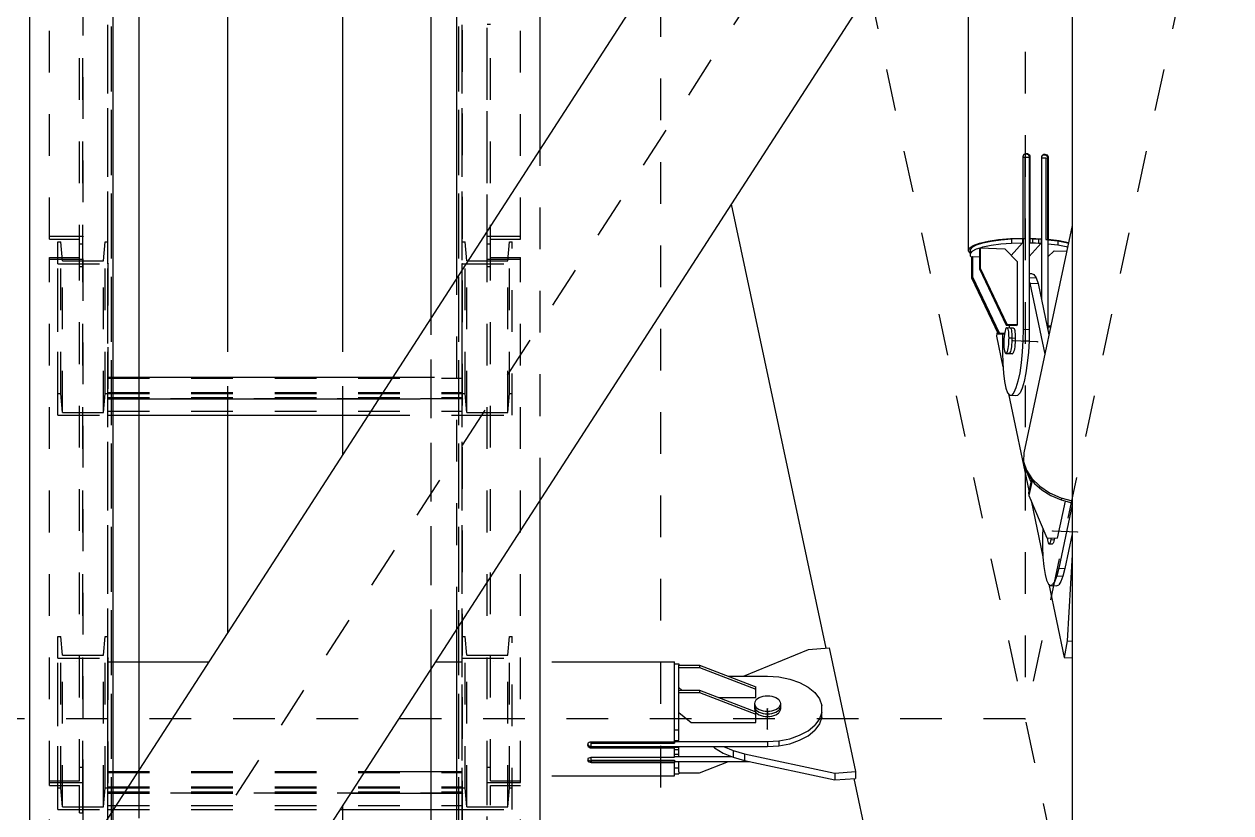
# Model space of a CAD drawing. Header units: millimetres. Extents: x 149919 to 150445, y 136651 to 136866.
# Drawn here: x 150372.837 to 150375.731, y 136828.049 to 136829.941 of the extents above; entities that cross this region are included whole.
import ezdxf

# ---------------------------------------------------------------- set-up
doc = ezdxf.new("R2010")
doc.units = ezdxf.units.MM
doc.header["$LTSCALE"] = 0.25
for name, pattern in [('CENTER', [50.8, 31.75, -6.35, 6.35, -6.35]), ('XKITLINE00', [0]), ('XKITLINE02', [4, 2, -2]), ('XKITLINE03', [6, 3, -1, 1, -1])]:
    doc.linetypes.add(name, pattern=pattern)

# ---------------------------------------------------------------- blocks, each defined once
blk = doc.blocks.new('çatıı')
at = {"color": 116, "linetype": 'XKITLINE02', "true_color": 0x136734}
for p, q in [((23122.49, 17466.76), (23122.49, 18621.95)), ((23123.34, 17466.32), (23123.34, 18621.5)), ((23206.64, 17466.32), (23206.64, 18621.5)), ((23207.49, 17466.76), (23207.49, 18621.95)), ((23122.49, 17460.28), (23122.49, 18615.46)), ((23123.34, 17460.72), (23123.34, 18615.91)), ((23129.99, 17466.49), (23129.99, 18615.73)), ((23199.99, 17466.49), (23199.99, 18615.73)), ((23206.64, 17460.72), (23206.64, 18615.91)), ((23207.49, 17460.28), (23207.49, 18615.46)), ((23108.49, 17905.31), (23108.49, 17964.2)), ((23116.49, 17898.75), (23116.49, 17964.2)), ((23213.49, 17898.75), (23213.49, 17964.2)), ((23221.49, 17905.31), (23221.49, 17964.2)), ((23115.69, 17898.75), (23115.69, 17963.47)), ((23214.29, 17898.75), (23214.29, 17963.47)), ((23213.49, 17956.91), (23214.29, 17956.91)), ((23226.19, 17842.92), (23226.19, 17927)), ((23226.19, 17842.92), (23226.19, 17922.19)), ((23221.49, 17905.31), (23221.49, 17914.91)), ((23108.49, 17906.03), (23116.49, 17906.03)), ((23213.49, 17898.75), (23213.49, 17907.35)), ((23213.49, 17906.03), (23221.49, 17906.03)), ((23108.49, 17905.31), (23115.69, 17905.31)), ((23110.49, 17904.66), (23111.17, 17904.66)), ((23110.49, 17899.46), (23110.49, 17904.66)), ((23110.49, 17868.32), (23110.49, 17904.66)), ((23111.56, 17900.12), (23111.17, 17904.66)), ((23111.17, 17868.32), (23111.17, 17904.66)), ((23115.69, 17904.24), (23116.49, 17904.24)), ((23115.69, 17900.91), (23115.69, 17904.24)), ((23115.69, 17775.39), (23115.69, 17904.24)), ((23116.49, 17900.54), (23116.49, 17904.24)), ((23116.49, 17775.02), (23116.49, 17904.24)), ((23121.43, 17900.12), (23121.81, 17904.66)), ((23121.81, 17904.66), (23122.49, 17904.66)), ((23121.81, 17868.32), (23121.81, 17904.66)), ((23122.49, 17899.46), (23122.49, 17904.66)), ((23122.49, 17868.32), (23122.49, 17904.66)), ((23207.49, 17863.12), (23207.49, 17904.66)), ((23207.49, 17904.66), (23208.17, 17904.66)), ((23208.17, 17868.32), (23208.17, 17904.66)), ((23208.56, 17900.12), (23208.17, 17904.66)), ((23213.49, 17775.02), (23213.49, 17904.24)), ((23213.49, 17904.24), (23214.29, 17904.24)), ((23214.29, 17898.75), (23214.29, 17905.31)), ((23214.29, 17905.31), (23221.49, 17905.31)), ((23214.29, 17775.39), (23214.29, 17904.24)), ((23218.43, 17900.12), (23218.81, 17904.66)), ((23218.81, 17868.32), (23218.81, 17904.66)), ((23218.81, 17904.66), (23219.49, 17904.66)), ((23219.49, 17863.12), (23219.49, 17904.66)), ((23108.49, 17900.91), (23115.69, 17900.91)), ((23108.49, 17900.54), (23108.49, 17900.91)), ((23108.49, 17775.02), (23108.49, 17900.91)), ((23108.49, 17900.54), (23116.49, 17900.54)), ((23111.56, 17900.12), (23121.43, 17900.12)), ((23111.56, 17863.78), (23111.56, 17900.12)), ((23121.43, 17863.78), (23121.43, 17900.12)), ((23208.56, 17863.78), (23208.56, 17900.12)), ((23208.56, 17900.12), (23218.43, 17900.12)), ((23213.49, 17900.54), (23221.49, 17900.54)), ((23214.29, 17900.91), (23221.49, 17900.91)), ((23218.43, 17863.78), (23218.43, 17900.12)), ((23221.49, 17775.02), (23221.49, 17900.91)), ((23110.49, 17899.46), (23122.49, 17899.46)), ((23110.49, 17863.12), (23110.49, 17899.46)), ((23115.69, 17898.75), (23116.49, 17898.75)), ((23122.49, 17863.12), (23122.49, 17899.46)), ((23207.49, 17873.5), (23207.49, 17899.46)), ((23207.49, 17899.46), (23219.49, 17899.46)), ((23213.49, 17898.75), (23214.29, 17898.75)), ((23206.19, 17811.98), (23206.19, 17896.05)), ((23199.99, 17802.38), (23199.99, 17886.46)), ((23122.49, 17863.12), (23122.49, 17872.21)), ((23122.49, 17872.21), (23129.99, 17872.21)), ((23122.49, 17871.99), (23207.49, 17871.99)), ((23190.79, 17872.21), (23207.49, 17872.21)), ((23207.49, 17863.12), (23207.49, 17872.21)), ((23110.49, 17868.32), (23111.17, 17868.32)), ((23110.49, 17863.12), (23110.49, 17868.32)), ((23111.56, 17863.78), (23111.17, 17868.32)), ((23121.43, 17863.78), (23121.81, 17868.32)), ((23121.81, 17868.32), (23122.49, 17868.32)), ((23122.49, 17868.54), (23207.49, 17868.54)), ((23122.49, 17868.32), (23207.49, 17868.32)), ((23122.49, 17863.12), (23122.49, 17868.32)), ((23207.49, 17868.32), (23208.17, 17868.32)), ((23208.56, 17863.78), (23208.17, 17868.32)), ((23218.43, 17863.78), (23218.81, 17868.32)), ((23218.81, 17868.32), (23219.49, 17868.32)), ((23219.49, 17863.12), (23219.49, 17868.32)), ((23122.49, 17867.33), (23207.49, 17867.33)), ((23122.49, 17867.01), (23129.99, 17867.01)), ((23187.42, 17867.01), (23207.49, 17867.01)), ((23110.49, 17863.12), (23122.49, 17863.12)), ((23111.56, 17863.78), (23121.43, 17863.78)), ((23122.49, 17864.12), (23207.49, 17864.12)), ((23122.49, 17863.12), (23129.99, 17863.12)), ((23184.91, 17863.12), (23207.49, 17863.12)), ((23207.49, 17863.12), (23219.49, 17863.12)), ((23208.56, 17863.78), (23218.43, 17863.78)), ((23206.19, 17477.57), (23206.19, 17811.98)), ((23110.49, 17810.07), (23111.17, 17810.07)), ((23110.49, 17804.87), (23110.49, 17810.07)), ((23110.49, 17773.73), (23110.49, 17810.07)), ((23111.56, 17805.53), (23111.17, 17810.07)), ((23111.17, 17773.73), (23111.17, 17810.07)), ((23121.43, 17805.53), (23121.81, 17810.07)), ((23121.81, 17810.07), (23122.49, 17810.07)), ((23121.81, 17773.73), (23121.81, 17810.07)), ((23122.49, 17804.87), (23122.49, 17810.07)), ((23122.49, 17773.73), (23122.49, 17810.07)), ((23207.49, 17768.53), (23207.49, 17810.07)), ((23207.49, 17810.07), (23208.17, 17810.07)), ((23208.17, 17773.73), (23208.17, 17810.07)), ((23208.56, 17805.53), (23208.17, 17810.07)), ((23218.43, 17805.53), (23218.81, 17810.07)), ((23218.81, 17773.73), (23218.81, 17810.07)), ((23218.81, 17810.07), (23219.49, 17810.07)), ((23219.49, 17768.53), (23219.49, 17810.07)), ((23110.49, 17804.87), (23122.49, 17804.87)), ((23110.49, 17768.53), (23110.49, 17804.87)), ((23111.56, 17805.53), (23121.43, 17805.53)), ((23111.56, 17769.19), (23111.56, 17805.53)), ((23121.43, 17769.19), (23121.43, 17805.53)), ((23122.49, 17768.53), (23122.49, 17804.87)), ((23207.49, 17804.87), (23219.49, 17804.87)), ((23208.56, 17769.19), (23208.56, 17805.53)), ((23208.56, 17805.53), (23218.43, 17805.53)), ((23218.43, 17769.19), (23218.43, 17805.53)), ((23115.69, 17778.73), (23116.49, 17778.73)), ((23213.49, 17775.02), (23213.49, 17778.73)), ((23213.49, 17778.73), (23214.29, 17778.73)), ((23214.29, 17775.39), (23214.29, 17778.73)), ((23122.49, 17768.53), (23122.49, 17777.62)), ((23122.49, 17777.62), (23183.99, 17777.62)), ((23122.49, 17777.4), (23207.49, 17777.4)), ((23129.99, 17694.08), (23129.99, 17778.16)), ((23199.99, 17777.62), (23207.49, 17777.62)), ((23207.49, 17768.53), (23207.49, 17777.62)), ((23108.49, 17775.39), (23115.69, 17775.39)), ((23108.49, 17774.29), (23108.49, 17775.02)), ((23108.49, 17775.02), (23116.49, 17775.02)), ((23108.49, 17716.13), (23108.49, 17775.02)), ((23108.49, 17775.02), (23116.49, 17775.02)), ((23108.49, 17774.29), (23115.69, 17774.29)), ((23110.49, 17773.73), (23111.17, 17773.73)), ((23110.49, 17768.53), (23110.49, 17773.73)), ((23111.56, 17769.19), (23111.17, 17773.73)), ((23115.69, 17767.73), (23115.69, 17774.29)), ((23115.69, 17709.57), (23115.69, 17774.29)), ((23116.49, 17767.73), (23116.49, 17775.02)), ((23116.49, 17709.57), (23116.49, 17775.02)), ((23121.43, 17769.19), (23121.81, 17773.73)), ((23121.81, 17773.73), (23122.49, 17773.73)), ((23122.49, 17773.95), (23207.49, 17773.95)), ((23122.49, 17773.73), (23207.49, 17773.73)), ((23122.49, 17768.53), (23122.49, 17773.73)), ((23122.49, 17772.74), (23207.49, 17772.74)), ((23207.49, 17768.53), (23207.49, 17773.73)), ((23207.49, 17773.73), (23208.17, 17773.73)), ((23208.56, 17769.19), (23208.17, 17773.73)), ((23213.49, 17709.57), (23213.49, 17775.02)), ((23213.49, 17775.02), (23221.49, 17775.02)), ((23213.49, 17775.02), (23221.49, 17775.02)), ((23214.29, 17775.39), (23221.49, 17775.39)), ((23214.29, 17709.57), (23214.29, 17774.29)), ((23214.29, 17774.29), (23221.49, 17774.29)), ((23218.43, 17769.19), (23218.81, 17773.73)), ((23218.81, 17773.73), (23219.49, 17773.73)), ((23219.49, 17768.53), (23219.49, 17773.73)), ((23221.49, 17775.02), (23221.49, 17775.39)), ((23221.49, 17716.13), (23221.49, 17775.02)), ((23122.49, 17772.42), (23180.63, 17772.42)), ((23199.99, 17772.42), (23207.49, 17772.42)), ((23110.49, 17768.53), (23122.49, 17768.53)), ((23111.56, 17769.19), (23121.43, 17769.19)), ((23115.69, 17767.73), (23116.49, 17767.73)), ((23122.49, 17769.53), (23207.49, 17769.53)), ((23122.49, 17768.53), (23178.11, 17768.53)), ((23123.79, 17684.49), (23123.79, 17768.56)), ((23199.99, 17768.53), (23207.49, 17768.53)), ((23207.49, 17768.53), (23219.49, 17768.53)), ((23208.56, 17769.19), (23218.43, 17769.19))]:
    blk.add_line(p, q, dxfattribs=at)
at = {"color": 1, "linetype": 'XKITLINE03'}
for p, q in [((23122.49, 17460.28), (23122.49, 18615.46)), ((23207.49, 18615.46), (23207.49, 17460.28)), ((23116.49, 17964.2), (23116.49, 17906.03)), ((23213.49, 17906.03), (23213.49, 17964.2)), ((23116.49, 17900.54), (23116.49, 17775.02)), ((23213.49, 17775.02), (23213.49, 17900.54)), ((23122.49, 17899.46), (23122.49, 17863.12)), ((23207.49, 17863.12), (23207.49, 17899.46)), ((23207.49, 17867.01), (23122.49, 17867.01)), ((23122.49, 17804.87), (23122.49, 17768.53)), ((23207.49, 17768.53), (23207.49, 17804.87)), ((23116.49, 17775.02), (23116.49, 17716.85)), ((23213.49, 17716.85), (23213.49, 17775.02)), ((23207.49, 17772.42), (23122.49, 17772.42))]:
    blk.add_line(p, q, dxfattribs=at)
at = {"color": 8, "linetype": 'CENTER'}
for p, q in [((23342.5, 18610.27), (23342.5, 17790.27)), ((23255, 18543.85), (23255, 16877.2)), ((23430, 18200.27), (22900, 17380.27)), ((23255, 18200.27), (23430, 17380.27)), ((23430, 18200.27), (23342.5, 17790.27)), ((23345.44, 17880.72), (23339.55, 17880.96)), ((23349.14, 17835.35), (23355.04, 17835.11)), ((23342.5, 17790.27), (22987.5, 17790.27)), ((23280.7, 17787.87), (23280.7, 17792.68))]:
    blk.add_line(p, q, dxfattribs=at)
at = {"color": 7, "linetype": 'XKITLINE00'}
for p, q in [((23103.79, 17737.62), (23103.79, 18177.45)), ((23123.79, 17768.56), (23123.79, 18177.45)), ((23129.99, 17778.16), (23129.99, 18177.45)), ((23199.99, 17886.46), (23199.99, 18177.45)), ((23206.19, 17896.05), (23206.19, 18177.45)), ((23226.19, 17927), (23226.19, 18177.45)), ((23129.99, 17872.21), (23190.79, 17872.21)), ((23129.99, 17867.01), (23187.42, 17867.01)), ((23129.99, 17863.12), (23184.91, 17863.12)), ((23226.19, 17478.97), (23226.19, 17842.92)), ((23206.19, 17478.97), (23206.19, 17811.98)), ((23199.99, 17466.49), (23199.99, 17802.38)), ((23183.99, 17777.62), (23199.99, 17777.62)), ((23180.63, 17772.42), (23199.99, 17772.42)), ((23178.11, 17768.53), (23199.99, 17768.53))]:
    blk.add_line(p, q, dxfattribs=at)
at = {"color": 8, "linetype": 'XKITLINE00'}
for p, q in [((23283.51, 18015.68), (23007.76, 17589.04)), ((23328.85, 17999.9), (23328.85, 17902.52)), ((23353.8, 17996.63), (23353.8, 17654.86)), ((23322.07, 17991.25), (23046.31, 17564.61)), ((23151.2, 17967.18), (23151.2, 17878.31)), ((23178.8, 17967.18), (23178.8, 17878.31)), ((23342.02, 17925.34), (23341.96, 17925.08)), ((23341.96, 17925.08), (23341.96, 17905.55)), ((23341.97, 17924.98), (23342.47, 17925.02)), ((23341.97, 17924.98), (23341.97, 17905.45)), ((23342.13, 17925.57), (23342.02, 17925.34)), ((23342.11, 17925.54), (23342.2, 17925.62)), ((23342.13, 17925.57), (23342.31, 17925.75)), ((23342.2, 17925.62), (23342.44, 17925.74)), ((23342.31, 17925.75), (23342.55, 17925.87)), ((23342.44, 17925.74), (23342.7, 17925.77)), ((23342.47, 17925.02), (23342.47, 17905.49)), ((23342.47, 17925.02), (23343.5, 17924.98)), ((23342.55, 17925.87), (23342.81, 17925.9)), ((23342.7, 17925.77), (23342.97, 17925.73)), ((23342.81, 17925.9), (23343.08, 17925.86)), ((23342.97, 17925.73), (23343.2, 17925.61)), ((23343.08, 17925.86), (23343.32, 17925.73)), ((23343.2, 17925.61), (23343.39, 17925.42)), ((23343.32, 17925.73), (23343.5, 17925.55)), ((23343.39, 17925.42), (23343.51, 17925.19)), ((23343.5, 17925.55), (23343.63, 17925.31)), ((23343.5, 17924.98), (23343.5, 17883.67)), ((23343.63, 17925.31), (23343.51, 17925.19)), ((23343.51, 17925.19), (23343.55, 17924.93)), ((23343.67, 17925.06), (23343.55, 17924.93)), ((23343.55, 17924.93), (23343.55, 17905.4)), ((23343.63, 17925.31), (23343.67, 17925.06)), ((23343.67, 17925.06), (23343.67, 17905.53)), ((23346.46, 17925.2), (23346.42, 17924.94)), ((23346.42, 17924.94), (23346.42, 17905.41)), ((23346.44, 17924.86), (23346.42, 17924.83)), ((23346.44, 17924.86), (23346.44, 17890.69)), ((23346.44, 17924.86), (23347.47, 17924.81)), ((23346.57, 17925.42), (23346.46, 17925.2)), ((23346.55, 17925.38), (23346.64, 17925.47)), ((23346.57, 17925.42), (23346.75, 17925.59)), ((23346.64, 17925.47), (23346.87, 17925.57)), ((23346.75, 17925.59), (23346.98, 17925.7)), ((23346.87, 17925.57), (23347.12, 17925.59)), ((23346.98, 17925.7), (23347.23, 17925.72)), ((23347.12, 17925.59), (23347.37, 17925.53)), ((23347.23, 17925.72), (23347.49, 17925.66)), ((23347.37, 17925.53), (23347.6, 17925.4)), ((23347.47, 17924.81), (23347.87, 17924.74)), ((23347.47, 17924.81), (23347.47, 17905.28)), ((23347.49, 17925.66), (23347.71, 17925.53)), ((23347.6, 17925.4), (23347.75, 17925.24)), ((23347.71, 17925.53), (23347.89, 17925.33)), ((23347.75, 17925.24), (23347.78, 17925.2)), ((23347.78, 17925.2), (23347.89, 17924.96)), ((23347.87, 17924.74), (23347.87, 17905.27)), ((23347.89, 17925.33), (23347.99, 17925.09)), ((23347.89, 17924.96), (23347.93, 17924.7)), ((23348.05, 17924.83), (23347.93, 17924.7)), ((23347.93, 17924.7), (23347.93, 17905.17)), ((23347.99, 17925.09), (23348.05, 17924.83)), ((23348.05, 17924.83), (23348.05, 17905.3)), ((23343.55, 17921.62), (23343.5, 17921.56)), ((23271.97, 17913.75), (23294.71, 17807.22)), ((23353.8, 17908.6), (23342.16, 17854.09)), ((23329.09, 17903.17), (23328.85, 17902.52)), ((23329.09, 17903.17), (23330, 17903.8)), ((23329.81, 17903.44), (23329.3, 17902.87)), ((23329.81, 17903.44), (23330.85, 17903.98)), ((23329.81, 17902.46), (23330.85, 17903)), ((23330, 17903.8), (23331.54, 17904.37)), ((23330.85, 17903.98), (23332.39, 17904.46)), ((23330.85, 17903), (23331.74, 17903.28)), ((23331.54, 17904.37), (23333.62, 17904.85)), ((23331.75, 17903.29), (23331.56, 17903.08)), ((23331.56, 17903.08), (23331.56, 17898.2)), ((23331.75, 17903.29), (23331.75, 17898.41)), ((23331.75, 17903.29), (23337.64, 17903.05)), ((23331.77, 17903.29), (23332.39, 17903.48)), ((23332.39, 17904.46), (23334.35, 17904.87)), ((23332.39, 17903.48), (23334.35, 17903.89)), ((23333.62, 17904.85), (23336.15, 17905.22)), ((23334.35, 17904.87), (23336.65, 17905.18)), ((23334.35, 17903.89), (23336.65, 17904.2)), ((23336.15, 17905.22), (23339, 17905.46)), ((23336.65, 17905.18), (23339.2, 17905.38)), ((23336.65, 17904.2), (23339.2, 17904.4)), ((23337.64, 17903.05), (23340.59, 17900)), ((23339, 17905.46), (23341.96, 17905.55)), ((23341.88, 17904.49), (23339.18, 17901.46)), ((23339.2, 17905.38), (23341.88, 17905.47)), ((23339.2, 17905.38), (23339.2, 17904.4)), ((23339.2, 17904.4), (23341.88, 17904.49)), ((23341.96, 17905.55), (23341.88, 17905.47)), ((23341.88, 17905.47), (23341.88, 17904.49)), ((23342.02, 17905.51), (23341.97, 17905.45)), ((23342.02, 17905.51), (23342.47, 17905.49)), ((23342.02, 17905.51), (23342.02, 17883.73)), ((23343.61, 17905.46), (23343.5, 17905.33)), ((23343.61, 17904.48), (23343.5, 17904.36)), ((23346.36, 17904.37), (23343.5, 17901.16)), ((23343.67, 17905.53), (23343.55, 17905.4)), ((23343.61, 17905.46), (23344.3, 17905.44)), ((23343.61, 17905.46), (23343.61, 17904.48)), ((23343.61, 17904.48), (23344.3, 17904.47)), ((23343.67, 17905.53), (23345.07, 17905.5)), ((23344.3, 17905.44), (23345, 17905.42)), ((23344.3, 17905.44), (23344.3, 17904.47)), ((23344.3, 17904.47), (23345, 17904.44)), ((23345, 17905.42), (23345.68, 17905.39)), ((23345, 17904.44), (23345.68, 17904.41)), ((23345.07, 17905.5), (23346.42, 17905.41)), ((23345.68, 17905.39), (23346.36, 17905.35)), ((23345.68, 17905.39), (23345.68, 17904.41)), ((23345.68, 17904.41), (23346.36, 17904.37)), ((23346.42, 17905.41), (23346.36, 17905.35)), ((23346.36, 17905.35), (23346.36, 17904.37)), ((23347.47, 17905.28), (23347.91, 17905.26)), ((23347.91, 17905.26), (23347.91, 17883.69)), ((23347.97, 17905.21), (23347.91, 17905.15)), ((23347.97, 17904.24), (23347.91, 17904.17)), ((23348.05, 17905.3), (23347.93, 17905.17)), ((23347.97, 17905.21), (23347.97, 17904.24)), ((23347.97, 17905.21), (23350.32, 17904.92)), ((23347.97, 17904.24), (23350.32, 17903.94)), ((23348.05, 17905.3), (23350.63, 17904.98)), ((23350.32, 17904.92), (23350.32, 17903.94)), ((23350.32, 17904.92), (23352.33, 17904.53)), ((23350.32, 17903.94), (23352.33, 17903.55)), ((23350.63, 17904.98), (23352.87, 17904.53)), ((23352.33, 17904.53), (23352.89, 17904.36)), ((23352.33, 17903.55), (23352.69, 17903.44)), ((23352.87, 17904.53), (23352.92, 17904.51)), ((23328.85, 17902.52), (23329.3, 17901.87)), ((23329.3, 17902.87), (23329.3, 17901.89)), ((23329.81, 17902.46), (23329.3, 17901.89)), ((23329.3, 17901.89), (23329.34, 17901.31)), ((23329.34, 17901.31), (23329.68, 17900.98)), ((23329.86, 17901.18), (23329.67, 17900.97)), ((23329.67, 17900.97), (23329.67, 17896.08)), ((23329.86, 17901.18), (23329.86, 17896.29)), ((23329.86, 17901.18), (23331.56, 17901.11)), ((23347.91, 17901.12), (23349.43, 17902.56)), ((23349.43, 17902.56), (23352.48, 17902.43)), ((23331.75, 17898.41), (23331.56, 17898.2)), ((23331.56, 17898.2), (23337.94, 17884.75)), ((23331.75, 17898.41), (23338.13, 17884.96)), ((23340.59, 17900), (23340.59, 17884.86)), ((23329.86, 17896.29), (23329.67, 17896.08)), ((23329.67, 17896.08), (23336.06, 17882.64)), ((23329.86, 17896.29), (23336.24, 17882.85)), ((23343.5, 17897.1), (23344.05, 17897.08)), ((23343.5, 17896.15), (23345.13, 17896.08)), ((23343.5, 17895.2), (23343.63, 17894.82)), ((23343.63, 17894.82), (23345.59, 17894.74)), ((23343.63, 17894.82), (23347.21, 17877.76)), ((23344.05, 17897.08), (23344.61, 17896.87)), ((23344.61, 17896.87), (23345.13, 17896.08)), ((23345.13, 17896.08), (23345.59, 17894.74)), ((23345.59, 17894.74), (23348.19, 17882.36)), ((23335.82, 17883.13), (23335.64, 17882.08)), ((23336.24, 17882.85), (23336.06, 17882.64)), ((23336.24, 17882.85), (23337.58, 17882.79)), ((23337.6, 17882.92), (23337.53, 17882.47)), ((23337.69, 17883.32), (23337.6, 17882.92)), ((23337.78, 17883.65), (23337.69, 17883.32)), ((23337.88, 17883.89), (23337.78, 17883.65)), ((23337.98, 17884.05), (23337.88, 17883.89)), ((23338.13, 17884.96), (23337.94, 17884.75)), ((23337.94, 17884.75), (23340.4, 17884.65)), ((23337.98, 17884.05), (23338.08, 17884.12)), ((23338.08, 17884.12), (23338.87, 17884.09)), ((23338.08, 17884.12), (23338.18, 17884.1)), ((23338.13, 17884.96), (23340.59, 17884.86)), ((23338.18, 17884.1), (23338.27, 17883.98)), ((23338.27, 17883.98), (23338.35, 17883.77)), ((23338.35, 17883.77), (23338.43, 17883.47)), ((23338.43, 17883.47), (23338.48, 17883.11)), ((23338.48, 17883.11), (23338.53, 17882.68)), ((23338.53, 17882.68), (23338.55, 17882.2)), ((23338.7, 17884.72), (23338.7, 17884.1)), ((23338.87, 17884.09), (23338.96, 17884.06)), ((23338.87, 17884.09), (23338.96, 17884.06)), ((23338.87, 17884.09), (23339.65, 17884.06)), ((23338.96, 17884.06), (23339.06, 17883.94)), ((23338.96, 17884.06), (23339.06, 17883.94)), ((23339.06, 17883.94), (23339.14, 17883.73)), ((23339.06, 17883.94), (23339.14, 17883.73)), ((23339.14, 17883.73), (23339.21, 17883.44)), ((23339.14, 17883.73), (23339.21, 17883.44)), ((23339.21, 17883.44), (23339.27, 17883.08)), ((23339.21, 17883.44), (23339.27, 17883.08)), ((23339.27, 17883.08), (23339.31, 17882.65)), ((23339.27, 17883.08), (23339.31, 17882.65)), ((23339.65, 17884.06), (23339.75, 17884.03)), ((23339.75, 17884.03), (23339.84, 17883.91)), ((23339.84, 17883.91), (23339.93, 17883.7)), ((23339.93, 17883.7), (23340, 17883.41)), ((23340, 17883.41), (23340.06, 17883.04)), ((23340.06, 17883.04), (23340.1, 17882.61)), ((23340.59, 17884.86), (23340.4, 17884.65)), ((23342.02, 17883.73), (23341.97, 17881.01)), ((23342.02, 17883.73), (23343.5, 17883.67)), ((23343.5, 17883.67), (23343.44, 17880.95)), ((23347.91, 17884.56), (23348.66, 17884.52)), ((23347.91, 17884.34), (23348.61, 17884.31)), ((23348, 17884.33), (23347.91, 17884.16)), ((23335.64, 17882.08), (23337.19, 17874.69)), ((23336.06, 17882.64), (23337.55, 17882.57)), ((23337.08, 17882.59), (23337.08, 17878.19)), ((23337.4, 17880.91), (23337.39, 17880.37)), ((23337.39, 17880.37), (23337.4, 17879.86)), ((23337.43, 17881.45), (23337.4, 17880.91)), ((23337.4, 17879.86), (23337.43, 17879.38)), ((23337.47, 17881.97), (23337.43, 17881.45)), ((23337.53, 17882.47), (23337.47, 17881.97)), ((23338.48, 17880.08), (23338.43, 17879.58)), ((23338.53, 17880.61), (23338.48, 17880.08)), ((23338.55, 17881.15), (23338.53, 17880.61)), ((23338.55, 17882.2), (23338.56, 17881.68)), ((23338.56, 17881.68), (23338.55, 17881.15)), ((23338.56, 17881.68), (23339.35, 17881.65)), ((23339.27, 17880.05), (23339.21, 17879.55)), ((23339.27, 17880.05), (23339.21, 17879.55)), ((23339.31, 17880.57), (23339.27, 17880.05)), ((23339.31, 17880.57), (23339.27, 17880.05)), ((23339.31, 17882.65), (23339.34, 17882.17)), ((23339.31, 17882.65), (23339.34, 17882.17)), ((23339.34, 17881.11), (23339.31, 17880.57)), ((23339.34, 17881.11), (23339.31, 17880.57)), ((23339.34, 17882.17), (23339.35, 17881.65)), ((23339.34, 17882.17), (23339.35, 17881.65)), ((23339.35, 17881.65), (23339.34, 17881.11)), ((23339.35, 17881.65), (23339.34, 17881.11)), ((23339.35, 17881.65), (23340.13, 17881.62)), ((23340.06, 17880.02), (23340, 17879.52)), ((23340.1, 17880.54), (23340.06, 17880.02)), ((23340.1, 17882.61), (23340.13, 17882.13)), ((23340.13, 17881.08), (23340.1, 17880.54)), ((23340.13, 17882.13), (23340.13, 17881.62)), ((23340.13, 17881.62), (23340.13, 17881.08)), ((23341.97, 17881.01), (23341.81, 17878.29)), ((23341.97, 17881.01), (23343.44, 17880.95)), ((23343.44, 17880.95), (23343.28, 17878.23)), ((23337.08, 17878.19), (23337.13, 17875.59)), ((23337.43, 17879.38), (23337.47, 17878.95)), ((23337.47, 17878.95), (23337.53, 17878.58)), ((23337.53, 17878.58), (23337.6, 17878.29)), ((23337.6, 17878.29), (23337.69, 17878.08)), ((23337.69, 17878.08), (23337.78, 17877.96)), ((23337.78, 17877.96), (23337.88, 17877.93)), ((23337.88, 17877.93), (23337.98, 17878)), ((23337.88, 17877.93), (23338.66, 17877.9)), ((23338.08, 17878.16), (23337.98, 17878)), ((23337.98, 17878), (23338.76, 17877.97)), ((23338.18, 17878.41), (23338.08, 17878.16)), ((23338.27, 17878.73), (23338.18, 17878.41)), ((23338.35, 17879.13), (23338.27, 17878.73)), ((23338.43, 17879.58), (23338.35, 17879.13)), ((23338.66, 17877.9), (23338.76, 17877.97)), ((23338.66, 17877.9), (23338.76, 17877.97)), ((23338.66, 17877.9), (23339.45, 17877.87)), ((23338.87, 17878.13), (23338.76, 17877.97)), ((23338.87, 17878.13), (23338.76, 17877.97)), ((23338.76, 17877.97), (23339.55, 17877.93)), ((23338.96, 17878.37), (23338.87, 17878.13)), ((23338.96, 17878.37), (23338.87, 17878.13)), ((23339.06, 17878.7), (23338.96, 17878.37)), ((23339.06, 17878.7), (23338.96, 17878.37)), ((23339.14, 17879.1), (23339.06, 17878.7)), ((23339.14, 17879.1), (23339.06, 17878.7)), ((23339.21, 17879.55), (23339.14, 17879.1)), ((23339.21, 17879.55), (23339.14, 17879.1)), ((23339.45, 17877.87), (23339.55, 17877.93)), ((23339.65, 17878.09), (23339.55, 17877.93)), ((23339.75, 17878.34), (23339.65, 17878.09)), ((23339.84, 17878.67), (23339.75, 17878.34)), ((23339.93, 17879.06), (23339.84, 17878.67)), ((23340, 17879.52), (23339.93, 17879.06)), ((23341.81, 17878.29), (23341.55, 17875.68)), ((23343.28, 17878.23), (23343.02, 17875.62)), ((23337.13, 17875.59), (23337.29, 17873.23)), ((23341.55, 17875.68), (23341.2, 17873.31)), ((23343.02, 17875.62), (23342.68, 17873.25)), ((23337.29, 17873.23), (23337.55, 17871.2)), ((23337.55, 17871.2), (23337.89, 17869.6)), ((23340.79, 17871.27), (23340.31, 17869.65)), ((23341.2, 17873.31), (23340.79, 17871.27)), ((23342.26, 17871.21), (23341.79, 17869.59)), ((23342.68, 17873.25), (23342.26, 17871.21)), ((23151.2, 17870.09), (23151.2, 17810.96)), ((23178.8, 17870.09), (23178.8, 17853.66)), ((23337.89, 17869.6), (23338.31, 17868.5)), ((23338.31, 17868.5), (23338.79, 17867.94)), ((23338.55, 17868.21), (23343.43, 17845.03)), ((23339.81, 17868.53), (23339.29, 17867.95)), ((23340.31, 17869.65), (23339.81, 17868.53)), ((23341.28, 17868.47), (23340.76, 17867.89)), ((23341.79, 17869.59), (23341.28, 17868.47)), ((23338.79, 17867.94), (23339.29, 17867.95)), ((23338.79, 17867.94), (23340.26, 17867.88)), ((23340.26, 17867.88), (23340.76, 17867.89)), ((23342.16, 17854.09), (23342.15, 17852.03)), ((23342.15, 17852.03), (23342.81, 17849.94)), ((23342.3, 17851.57), (23342.25, 17851.35)), ((23342.25, 17851.35), (23342.36, 17850.67)), ((23342.45, 17851.09), (23342.36, 17850.67)), ((23342.53, 17850.84), (23342.6, 17850.35)), ((23342.36, 17850.67), (23343.87, 17847.1)), ((23342.6, 17850.35), (23343.43, 17848.51)), ((23342.81, 17849.94), (23344.11, 17847.92)), ((23343.43, 17848.51), (23344.2, 17847.5)), ((23344.11, 17847.92), (23345.99, 17846.08)), ((23344.01, 17847.75), (23343.32, 17844.51)), ((23344.21, 17847.47), (23343.43, 17843.83)), ((23344.2, 17847.5), (23344.21, 17847.47)), ((23344.21, 17847.49), (23344.76, 17846.76)), ((23344.21, 17847.47), (23344.22, 17847.47)), ((23344.76, 17846.76), (23346.54, 17845.18)), ((23345.99, 17846.08), (23348.34, 17844.52)), ((23346.54, 17845.18), (23348.69, 17843.84)), ((23343.32, 17844.51), (23343.43, 17843.83)), ((23343.43, 17843.83), (23347.71, 17833.73)), ((23343.93, 17842.64), (23346.77, 17829.16)), ((23348.34, 17844.52), (23351.06, 17843.3)), ((23348.69, 17843.84), (23351.12, 17842.78)), ((23352.07, 17842.52), (23350.17, 17833.63)), ((23351.06, 17843.3), (23353.8, 17842.55)), ((23351.23, 17843.25), (23351.12, 17842.78)), ((23351.12, 17842.78), (23353.74, 17842.06)), ((23353.8, 17842.33), (23353.74, 17842.06)), ((23353.8, 17841.61), (23350.55, 17826.39)), ((23346.69, 17834.26), (23346.68, 17831.57)), ((23346.77, 17835.96), (23346.69, 17834.26)), ((23347.71, 17833.73), (23350.17, 17833.63)), ((23347.81, 17833.73), (23347.83, 17833.53)), ((23347.83, 17833.53), (23347.88, 17833.13)), ((23348.77, 17833.69), (23348.69, 17833.27)), ((23349.55, 17833.66), (23349.48, 17833.23)), ((23353.8, 17834.65), (23352.02, 17826.33)), ((23346.68, 17831.57), (23346.77, 17829.05)), ((23347.88, 17833.13), (23347.94, 17832.79)), ((23347.94, 17832.79), (23348.02, 17832.54)), ((23348.02, 17832.54), (23348.11, 17832.37)), ((23348.11, 17832.37), (23348.2, 17832.29)), ((23348.2, 17832.29), (23348.3, 17832.31)), ((23348.2, 17832.29), (23348.99, 17832.26)), ((23348.4, 17832.42), (23348.3, 17832.31)), ((23348.51, 17832.62), (23348.4, 17832.42)), ((23348.6, 17832.91), (23348.51, 17832.62)), ((23348.69, 17833.27), (23348.6, 17832.91)), ((23348.69, 17833.27), (23349.48, 17833.23)), ((23348.99, 17832.26), (23349.09, 17832.28)), ((23349.19, 17832.39), (23349.09, 17832.28)), ((23349.29, 17832.59), (23349.19, 17832.39)), ((23349.39, 17832.87), (23349.29, 17832.59)), ((23349.48, 17833.23), (23349.39, 17832.87)), ((23346.77, 17829.05), (23346.97, 17826.8)), ((23353.8, 17829.62), (23352.57, 17808.99)), ((23346.97, 17826.8), (23347.27, 17824.93)), ((23347.27, 17824.93), (23347.64, 17823.51)), ((23350.55, 17826.39), (23350.09, 17824.6)), ((23350.55, 17826.39), (23352.02, 17826.33)), ((23352.02, 17826.33), (23351.57, 17824.54)), ((23347.64, 17823.51), (23348.08, 17822.61)), ((23348.08, 17822.61), (23348.57, 17822.27)), ((23348.16, 17822.56), (23351.86, 17804.97)), ((23348.57, 17822.27), (23349.08, 17822.5)), ((23348.57, 17822.27), (23350.04, 17822.21)), ((23349.6, 17823.29), (23349.08, 17822.5)), ((23350.09, 17824.6), (23349.6, 17823.29)), ((23350.04, 17822.21), (23350.56, 17822.44)), ((23350.09, 17824.6), (23351.57, 17824.54)), ((23351.07, 17823.23), (23350.56, 17822.44)), ((23351.57, 17824.54), (23351.07, 17823.23)), ((23352.57, 17808.99), (23351.86, 17804.97)), ((23352.57, 17808.99), (23353.8, 17808.94)), ((23274.91, 17800.51), (23290.53, 17806.9)), ((23290.53, 17806.9), (23295.49, 17807.28)), ((23295.49, 17807.28), (23301.82, 17777.62)), ((23351.86, 17804.97), (23353.8, 17804.89)), ((23115, 17803.92), (23115.02, 17803.92)), ((23122.52, 17803.92), (23146.64, 17803.92)), ((23200.98, 17803.92), (23207.47, 17803.92)), ((23214.97, 17803.92), (23214.98, 17803.92)), ((23228.98, 17803.92), (23258.4, 17803.92)), ((23258.4, 17784.81), (23258.4, 17803.92)), ((23258.4, 17803.48), (23259.4, 17803.48)), ((23259.4, 17803.48), (23259.4, 17803.42)), ((23259.4, 17803.42), (23259.4, 17803.18)), ((23259.4, 17803.18), (23264.4, 17803.18)), ((23259.4, 17803.18), (23259.4, 17803.15)), ((23259.4, 17796.63), (23259.4, 17803.15)), ((23259.4, 17802.58), (23264.4, 17802.58)), ((23264.4, 17803.18), (23277.9, 17797.97)), ((23264.4, 17803.18), (23264.4, 17802.58)), ((23264.4, 17802.58), (23277.9, 17797.37)), ((23271.32, 17800.51), (23280.7, 17800.51)), ((23280.7, 17800.51), (23283.43, 17800.34)), ((23283.43, 17800.34), (23286.03, 17799.84)), ((23286.03, 17799.84), (23288.4, 17799.02)), ((23288.4, 17799.02), (23290.44, 17797.92)), ((23259.4, 17797.77), (23260.12, 17797.2)), ((23259.4, 17797.2), (23264.4, 17797.2)), ((23259.4, 17796.63), (23259.4, 17796.6)), ((23259.4, 17796.6), (23264.4, 17796.6)), ((23259.4, 17796.6), (23259.4, 17796.59)), ((23259.4, 17790.35), (23259.4, 17796.59)), ((23264.4, 17797.2), (23277.9, 17791.99)), ((23264.4, 17797.2), (23264.4, 17796.6)), ((23264.4, 17796.6), (23277.9, 17791.39)), ((23277.9, 17795.37), (23277.9, 17797.97)), ((23280.16, 17795.79), (23280.7, 17795.82)), ((23280.7, 17795.82), (23281.24, 17795.79)), ((23290.44, 17797.92), (23292.05, 17796.6)), ((23292.05, 17796.6), (23293.16, 17795.1)), ((23269.15, 17795.37), (23277.9, 17795.37)), ((23277.65, 17794.28), (23277.6, 17793.96)), ((23277.6, 17793.96), (23277.6, 17793.32)), ((23277.6, 17793.96), (23277.65, 17793.64)), ((23277.6, 17793.32), (23277.65, 17793)), ((23277.6, 17793.32), (23277.6, 17792.68)), ((23277.6, 17793.32), (23277.65, 17793)), ((23277.79, 17794.6), (23277.65, 17794.28)), ((23277.65, 17793.64), (23277.79, 17793.33)), ((23277.65, 17793), (23277.79, 17792.69)), ((23277.65, 17793), (23277.79, 17792.69)), ((23278.02, 17794.89), (23277.79, 17794.6)), ((23277.79, 17793.33), (23278.02, 17793.03)), ((23278.02, 17794.89), (23278.33, 17795.15)), ((23278.02, 17793.03), (23278.33, 17792.77)), ((23278.33, 17795.15), (23278.71, 17795.38)), ((23278.71, 17795.38), (23279.15, 17795.57)), ((23279.15, 17795.57), (23279.64, 17795.7)), ((23279.64, 17795.7), (23280.16, 17795.79)), ((23281.24, 17795.79), (23281.76, 17795.7)), ((23281.76, 17795.7), (23282.25, 17795.57)), ((23282.25, 17795.57), (23282.7, 17795.38)), ((23282.7, 17795.38), (23283.08, 17795.15)), ((23283.08, 17795.15), (23283.39, 17794.89)), ((23283.08, 17792.77), (23283.39, 17793.03)), ((23283.39, 17794.89), (23283.62, 17794.6)), ((23283.62, 17793.33), (23283.39, 17793.03)), ((23283.62, 17794.6), (23283.76, 17794.28)), ((23283.76, 17793.64), (23283.62, 17793.33)), ((23283.76, 17793), (23283.62, 17792.69)), ((23283.76, 17793), (23283.62, 17792.69)), ((23283.76, 17794.28), (23283.8, 17793.96)), ((23283.8, 17793.96), (23283.76, 17793.64)), ((23283.8, 17793.32), (23283.76, 17793)), ((23283.8, 17793.32), (23283.76, 17793)), ((23283.8, 17793.96), (23283.8, 17793.32)), ((23283.8, 17793.32), (23283.8, 17792.68)), ((23293.16, 17795.1), (23293.73, 17793.5)), ((23293.73, 17790.66), (23293.73, 17793.5)), ((23259.4, 17791.79), (23262.4, 17789.39)), ((23259.4, 17785.06), (23259.4, 17790.35)), ((23277.6, 17792.68), (23277.65, 17792.36)), ((23277.65, 17792.36), (23277.79, 17792.05)), ((23277.79, 17792.69), (23278.02, 17792.39)), ((23277.79, 17792.69), (23278.02, 17792.39)), ((23277.79, 17792.05), (23277.8, 17792.03)), ((23277.9, 17789.39), (23277.9, 17791.99)), ((23277.9, 17791.9), (23278.02, 17791.75)), ((23278.02, 17792.39), (23278.33, 17792.13)), ((23278.02, 17792.39), (23278.33, 17792.13)), ((23278.02, 17791.75), (23278.33, 17791.49)), ((23278.33, 17792.77), (23278.71, 17792.54)), ((23278.33, 17792.13), (23278.71, 17791.9)), ((23278.33, 17792.13), (23278.71, 17791.9)), ((23278.33, 17791.49), (23278.71, 17791.26)), ((23278.71, 17792.54), (23279.15, 17792.36)), ((23278.71, 17791.9), (23279.15, 17791.71)), ((23278.71, 17791.9), (23279.15, 17791.71)), ((23278.71, 17791.26), (23279.15, 17791.07)), ((23279.15, 17792.36), (23279.64, 17792.22)), ((23279.15, 17791.71), (23279.64, 17791.58)), ((23279.15, 17791.71), (23279.64, 17791.58)), ((23279.15, 17791.07), (23279.64, 17790.94)), ((23279.64, 17792.22), (23280.16, 17792.14)), ((23279.64, 17791.58), (23280.16, 17791.49)), ((23279.64, 17791.58), (23280.16, 17791.49)), ((23279.64, 17790.94), (23280.16, 17790.85)), ((23280.16, 17792.14), (23280.7, 17792.11)), ((23280.16, 17791.49), (23280.7, 17791.47)), ((23280.16, 17791.49), (23280.7, 17791.47)), ((23280.16, 17790.85), (23280.7, 17790.83)), ((23280.7, 17792.11), (23281.24, 17792.14)), ((23280.7, 17792.11), (23280.7, 17791.47)), ((23280.7, 17791.47), (23281.24, 17791.49)), ((23280.7, 17791.47), (23281.24, 17791.49)), ((23280.7, 17791.47), (23280.7, 17790.83)), ((23280.7, 17790.83), (23281.24, 17790.85)), ((23281.24, 17792.14), (23281.76, 17792.22)), ((23281.24, 17791.49), (23281.76, 17791.58)), ((23281.24, 17791.49), (23281.76, 17791.58)), ((23281.24, 17790.85), (23281.76, 17790.94)), ((23281.76, 17792.22), (23282.25, 17792.36)), ((23281.76, 17791.58), (23282.25, 17791.71)), ((23281.76, 17791.58), (23282.25, 17791.71)), ((23281.76, 17790.94), (23282.25, 17791.07)), ((23282.25, 17792.36), (23282.7, 17792.54)), ((23282.25, 17791.71), (23282.7, 17791.9)), ((23282.25, 17791.71), (23282.7, 17791.9)), ((23282.25, 17791.07), (23282.7, 17791.26)), ((23282.7, 17792.54), (23283.08, 17792.77)), ((23282.7, 17791.9), (23283.08, 17792.13)), ((23282.7, 17791.9), (23283.08, 17792.13)), ((23282.7, 17791.26), (23283.08, 17791.49)), ((23283.08, 17792.13), (23283.39, 17792.39)), ((23283.08, 17792.13), (23283.39, 17792.39)), ((23283.08, 17791.49), (23283.39, 17791.75)), ((23283.62, 17792.69), (23283.39, 17792.39)), ((23283.62, 17792.69), (23283.39, 17792.39)), ((23283.62, 17792.05), (23283.39, 17791.75)), ((23283.76, 17792.36), (23283.62, 17792.05)), ((23283.8, 17792.68), (23283.76, 17792.36)), ((23293.16, 17790.26), (23292.05, 17788.76)), ((23293.73, 17791.86), (23293.16, 17790.26)), ((23293.73, 17790.66), (23293.16, 17789.06)), ((23258.4, 17787.65), (23259.4, 17787.65)), ((23262.4, 17789.39), (23277.9, 17789.39)), ((23288.4, 17786.34), (23290.44, 17787.44)), ((23290.44, 17787.44), (23292.05, 17788.76)), ((23290.44, 17786.23), (23292.05, 17787.56)), ((23293.16, 17789.06), (23292.05, 17787.56)), ((23237.59, 17784.29), (23237.55, 17784.07)), ((23237.71, 17784.5), (23237.59, 17784.29)), ((23237.71, 17784.5), (23237.9, 17784.66)), ((23237.9, 17784.66), (23238.14, 17784.75)), ((23238.14, 17784.75), (23238.4, 17784.81)), ((23238.4, 17784.81), (23258.4, 17784.81)), ((23238.4, 17783.64), (23238.4, 17784.81)), ((23238.4, 17784.48), (23258.4, 17784.48)), ((23258.4, 17785.06), (23259.4, 17785.06)), ((23258.4, 17784.84), (23280.7, 17784.84)), ((23258.4, 17784.81), (23258.4, 17784.48)), ((23280.7, 17784.84), (23283.43, 17785.02)), ((23280.7, 17784.84), (23280.7, 17783.64)), ((23283.43, 17785.02), (23286.03, 17785.52)), ((23283.43, 17785.02), (23283.43, 17783.81)), ((23283.43, 17783.81), (23286.03, 17784.32)), ((23286.03, 17785.52), (23288.4, 17786.34)), ((23286.03, 17784.32), (23288.4, 17785.14)), ((23288.4, 17785.14), (23290.44, 17786.23)), ((23237.55, 17784.07), (23237.59, 17783.84)), ((23237.59, 17784.2), (23237.71, 17783.99)), ((23237.59, 17783.84), (23237.71, 17783.63)), ((23237.71, 17783.99), (23237.9, 17783.83)), ((23237.71, 17783.63), (23237.9, 17783.47)), ((23237.9, 17783.83), (23238.14, 17783.72)), ((23237.9, 17783.47), (23238.14, 17783.36)), ((23238.14, 17783.72), (23238.14, 17783.36)), ((23238.14, 17783.72), (23238.4, 17783.69)), ((23238.14, 17783.36), (23238.4, 17783.33)), ((23238.4, 17783.64), (23238.4, 17783.33)), ((23238.4, 17783.64), (23280.7, 17783.64)), ((23238.4, 17783.33), (23258.4, 17783.33)), ((23258.4, 17783.64), (23258.4, 17783.33)), ((23258.4, 17783.64), (23258.4, 17783.52)), ((23258.4, 17783.52), (23259.4, 17783.52)), ((23258.4, 17781.08), (23258.4, 17783.33)), ((23258.4, 17782.92), (23259.4, 17782.92)), ((23258.4, 17781.8), (23259.4, 17781.8)), ((23259.4, 17782.35), (23259.4, 17783.64)), ((23259.4, 17781.27), (23259.4, 17782.35)), ((23267.69, 17783.64), (23267.99, 17783.37)), ((23267.99, 17783.37), (23270.06, 17782.09)), ((23270.06, 17782.09), (23272.48, 17781.06)), ((23270.18, 17783.64), (23272.48, 17782.66)), ((23272.48, 17782.66), (23275.18, 17781.9)), ((23272.48, 17782.66), (23272.48, 17781.06)), ((23275.18, 17781.9), (23296.86, 17777.24)), ((23275.18, 17781.9), (23275.18, 17780.3)), ((23280.7, 17783.64), (23283.43, 17783.81)), ((23237.59, 17780.65), (23237.55, 17780.46)), ((23237.55, 17780.46), (23237.59, 17780.27)), ((23237.71, 17780.83), (23237.59, 17780.65)), ((23237.59, 17780.63), (23237.71, 17780.45)), ((23237.59, 17780.27), (23237.71, 17780.09)), ((23237.71, 17780.83), (23237.9, 17780.96)), ((23237.71, 17780.45), (23237.87, 17780.34)), ((23237.71, 17780.09), (23237.88, 17779.97)), ((23237.87, 17780.34), (23237.9, 17780.32)), ((23237.9, 17780.96), (23238.14, 17781.05)), ((23237.9, 17780.32), (23238.14, 17780.25)), ((23237.9, 17779.96), (23238.14, 17779.88)), ((23238.14, 17781.05), (23238.4, 17781.08)), ((23238.14, 17780.25), (23238.4, 17780.22)), ((23238.14, 17779.88), (23238.4, 17779.84)), ((23238.4, 17781.08), (23258.4, 17781.08)), ((23238.4, 17780.19), (23238.4, 17781.08)), ((23238.4, 17780.4), (23258.4, 17780.4)), ((23238.4, 17780.19), (23238.4, 17779.84)), ((23238.4, 17780.19), (23258.4, 17780.19)), ((23238.4, 17779.84), (23258.4, 17779.84)), ((23258.4, 17781.27), (23259.4, 17781.27)), ((23258.4, 17781.24), (23272.05, 17781.24)), ((23258.4, 17780.4), (23258.4, 17780.04)), ((23258.4, 17780.04), (23258.4, 17779.84)), ((23258.4, 17780.04), (23276.41, 17780.04)), ((23258.4, 17776.63), (23258.4, 17779.84)), ((23258.4, 17778.57), (23259.4, 17778.57)), ((23259.4, 17777.55), (23259.4, 17780.04)), ((23264.4, 17777.37), (23271.32, 17780.04)), ((23272.48, 17781.06), (23275.18, 17780.3)), ((23275.18, 17780.3), (23296.86, 17775.63)), ((23228.98, 17776.63), (23258.4, 17776.63)), ((23258.4, 17777.07), (23259.4, 17777.07)), ((23259.4, 17777.55), (23259.4, 17777.07)), ((23259.4, 17777.37), (23264.4, 17777.37)), ((23296.86, 17777.24), (23301.82, 17777.62)), ((23296.86, 17777.24), (23296.86, 17775.63)), ((23296.86, 17775.63), (23301.82, 17776.01)), ((23301.38, 17775.98), (23329.57, 17643.89)), ((23301.82, 17777.62), (23301.82, 17776.01)), ((23178.8, 17769.59), (23178.8, 17684.12))]:
    blk.add_line(p, q, dxfattribs=at)
at = {"color": 1, "linetype": 'XKITLINE00'}
for centre in [(23116.49, 17906.03), (23213.49, 17906.03), (23116.49, 17900.54), (23213.49, 17900.54), (23122.49, 17899.46), (23207.49, 17899.46), (23122.49, 17867.01), (23207.49, 17867.01), (23122.49, 17863.12), (23207.49, 17863.12), (23122.49, 17804.87), (23207.49, 17804.87), (23116.49, 17775.02), (23116.49, 17775.02), (23213.49, 17775.02), (23213.49, 17775.02), (23122.49, 17772.42), (23207.49, 17772.42), (23122.49, 17768.53), (23207.49, 17768.53)]:
    blk.add_circle(centre, 0.05, dxfattribs=at)
at = {"color": 8, "linetype": 'XKITLINE00'}
for centre in [(23339.55, 17880.96), (23345.44, 17880.72), (23349.14, 17835.35), (23355.04, 17835.11), (23280.7, 17792.68), (23342.5, 17790.27), (23342.5, 17790.27), (23342.5, 17790.27), (23280.7, 17787.87)]:
    blk.add_circle(centre, 0.05, dxfattribs=at)

msp = doc.modelspace()

# ---------------------------------------------------------------- block references
at = {"xscale": 0.009999943142843078, "yscale": 0.009999943142843078, "zscale": 0.009999943142843078}
msp.add_blockref('çatıı', (150141.8141, 136650.3731), dxfattribs=at)

doc.saveas('drawing.dxf')
